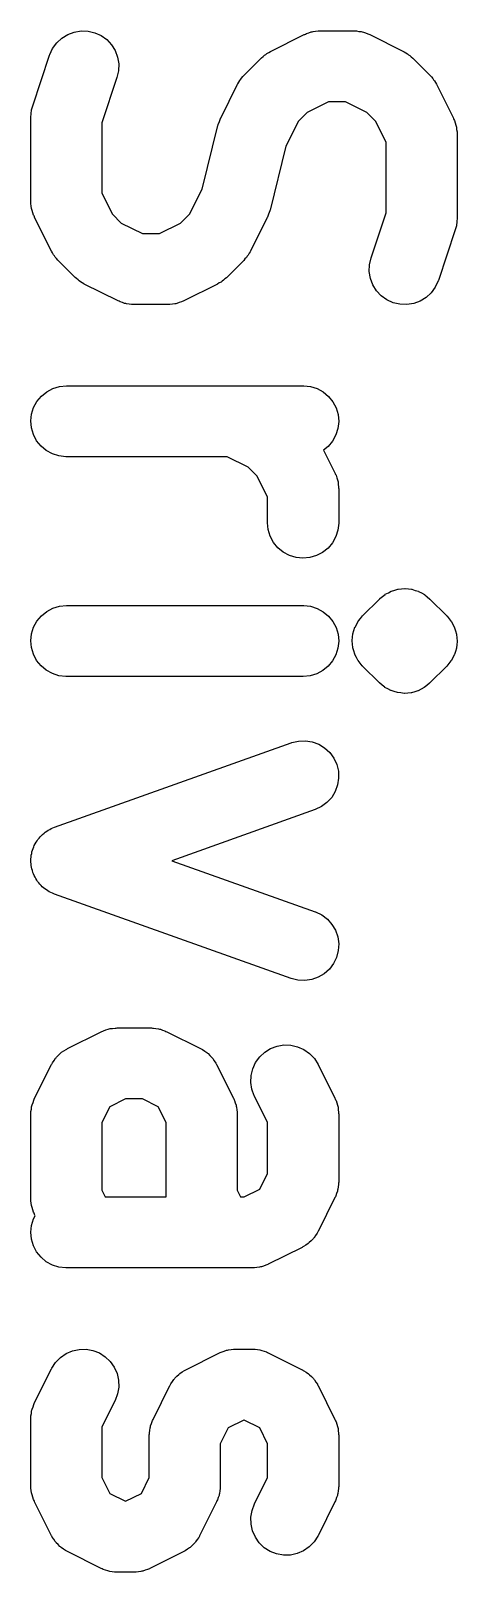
# Model space of a CAD drawing. Header units: millimetres. Extents: x 17 to 402, y -127 to -24.
# Drawn here: x 24.57 to 26.37, y -101.29 to -94.78 of the extents above; entities that cross this region are included whole.
import ezdxf

# ---------------------------------------------------------------- set-up
doc = ezdxf.new("R2010")
doc.units = ezdxf.units.MM
doc.header["$LTSCALE"] = 25.4
doc.layers.add('BLACK', color=7, linetype='CONTINUOUS')

msp = doc.modelspace()

# ---------------------------------------------------------------- linework, layer by layer
at = {"layer": 'BLACK', "linetype": 'Continuous'}
for p, q in [((24.7272, -94.7928), (24.7546, -94.7826)), ((24.7546, -94.7826), (24.7835, -94.7781)), ((24.7835, -94.7781), (24.8128, -94.7791)), ((24.8128, -94.7791), (24.8413, -94.7857)), ((25.7454, -94.7859), (25.7551, -94.7824)), ((25.7551, -94.7824), (25.7594, -94.7819)), ((25.7594, -94.7819), (25.7637, -94.7806)), ((25.7637, -94.7806), (25.7739, -94.7796)), ((25.7739, -94.7796), (25.784, -94.7778)), ((25.784, -94.7778), (25.7884, -94.7781)), ((25.7884, -94.7781), (25.7929, -94.7776)), ((25.7929, -94.7776), (25.9357, -94.7776)), ((25.9357, -94.7776), (25.9377, -94.7778)), ((25.9377, -94.7778), (25.9423, -94.7781)), ((25.9423, -94.7781), (25.9466, -94.7781)), ((25.9466, -94.7781), (25.9568, -94.7798)), ((25.9568, -94.7798), (25.9669, -94.7809)), ((25.9669, -94.7809), (25.971, -94.7824)), ((25.971, -94.7824), (25.9756, -94.7831)), ((25.9756, -94.7831), (25.985, -94.7867)), ((24.6635, -94.8517), (24.6807, -94.8281)), ((24.6807, -94.8281), (24.7022, -94.808)), ((24.7022, -94.808), (24.7272, -94.7928)), ((24.8413, -94.7857), (24.8679, -94.7979)), ((24.8679, -94.7979), (24.8917, -94.8149)), ((24.8917, -94.8149), (24.9118, -94.8362)), ((24.9118, -94.8362), (24.9273, -94.8611)), ((25.5829, -94.8649), (25.7259, -94.7936)), ((25.7259, -94.7936), (25.7277, -94.7925)), ((25.7277, -94.7925), (25.7317, -94.791)), ((25.7317, -94.791), (25.7358, -94.789)), ((25.7358, -94.789), (25.7454, -94.7859)), ((25.985, -94.7867), (25.9949, -94.7898)), ((25.9949, -94.7898), (25.9987, -94.792)), ((25.9987, -94.792), (26.0027, -94.7936)), ((26.0027, -94.7936), (26.1457, -94.8649)), ((24.5791, -95.0946), (24.6505, -94.8802)), ((24.6505, -94.8802), (24.6512, -94.8781)), ((24.6512, -94.8781), (24.6635, -94.8517)), ((24.9273, -94.8611), (24.9376, -94.8886)), ((24.9376, -94.8886), (24.9425, -94.9173)), ((25.4724, -94.9645), (25.544, -94.8931)), ((25.544, -94.8931), (25.5455, -94.8916)), ((25.5455, -94.8916), (25.5519, -94.8863)), ((25.5519, -94.8863), (25.5582, -94.8804)), ((25.5582, -94.8804), (25.5633, -94.8771)), ((25.5633, -94.8771), (25.5684, -94.8733)), ((25.5684, -94.8733), (25.5758, -94.8695)), ((25.5758, -94.8695), (25.5829, -94.8649)), ((26.1457, -94.8649), (26.1475, -94.866)), ((26.1475, -94.866), (26.1546, -94.8705)), ((26.1546, -94.8705), (26.162, -94.8743)), ((26.162, -94.8743), (26.1668, -94.8784)), ((26.1668, -94.8784), (26.1722, -94.8817)), ((26.1722, -94.8817), (26.178, -94.8878)), ((26.178, -94.8878), (26.1846, -94.8931)), ((26.1846, -94.8931), (26.256, -94.9645)), ((24.9352, -94.9752), (24.8714, -95.1662)), ((24.9417, -94.9465), (24.9352, -94.9752)), ((24.9425, -94.9173), (24.9417, -94.9465)), ((25.4579, -94.9823), (25.4612, -94.977)), ((25.4612, -94.977), (25.4671, -94.9709)), ((25.4671, -94.9709), (25.4724, -94.9645)), ((26.256, -94.9645), (26.2575, -94.966)), ((26.2575, -94.966), (26.2628, -94.9726)), ((26.2628, -94.9726), (26.2687, -94.9787)), ((26.2687, -94.9787), (26.272, -94.9841)), ((25.373, -95.1464), (25.4444, -95.0034)), ((25.4444, -95.0034), (25.4455, -95.0016)), ((25.4455, -95.0016), (25.45, -94.9945)), ((25.45, -94.9945), (25.4538, -94.9871)), ((25.4538, -94.9871), (25.4579, -94.9823)), ((26.272, -94.9841), (26.2758, -94.9889)), ((26.2758, -94.9889), (26.2796, -94.9963)), ((26.2796, -94.9963), (26.2842, -95.0034)), ((26.2842, -95.0034), (26.3555, -95.1464)), ((24.5747, -95.1108), (24.5772, -95.1027)), ((24.5772, -95.1027), (24.5791, -95.0946)), ((25.8282, -95.0778), (25.7388, -95.1225)), ((25.9004, -95.0778), (25.8282, -95.0778)), ((25.9898, -95.1225), (25.9004, -95.0778)), ((24.5714, -95.1421), (24.5715, -95.1398)), ((24.5714, -95.4992), (24.5714, -95.1421)), ((24.5715, -95.1398), (24.5724, -95.1314)), ((24.5724, -95.1314), (24.5726, -95.123)), ((24.5726, -95.123), (24.574, -95.1169)), ((24.574, -95.1169), (24.5747, -95.1108)), ((24.8714, -95.1662), (24.8714, -95.4636)), ((25.3622, -95.1751), (25.3624, -95.1743)), ((25.3624, -95.1743), (25.3625, -95.1735)), ((25.3625, -95.1735), (25.3675, -95.1606)), ((25.3675, -95.1606), (25.3724, -95.1476)), ((25.3724, -95.1476), (25.3727, -95.1469)), ((25.3727, -95.1469), (25.373, -95.1464)), ((25.7018, -95.1593), (25.6487, -95.2657)), ((25.7388, -95.1225), (25.7018, -95.1593)), ((26.0266, -95.1593), (25.9898, -95.1225)), ((26.0713, -95.2487), (26.0266, -95.1593)), ((26.3555, -95.1464), (26.3566, -95.1481)), ((26.3566, -95.1481), (26.3581, -95.1522)), ((26.3581, -95.1522), (26.3601, -95.1563)), ((26.3601, -95.1563), (26.3632, -95.1659)), ((26.3632, -95.1659), (26.3667, -95.1756)), ((25.2942, -95.4469), (25.3616, -95.1771)), ((25.3616, -95.1771), (25.3622, -95.1751)), ((26.3667, -95.1756), (26.3672, -95.1802)), ((26.3672, -95.1802), (26.3685, -95.1842)), ((26.3685, -95.1842), (26.3695, -95.1944)), ((26.3695, -95.1944), (26.3713, -95.2045)), ((26.3713, -95.2045), (26.371, -95.2091)), ((26.371, -95.2091), (26.3715, -95.2134)), ((26.3715, -95.2134), (26.3715, -95.5705)), ((25.6487, -95.2657), (25.5814, -95.5355)), ((26.0713, -95.5462), (26.0713, -95.2487)), ((24.5719, -95.5035), (24.5714, -95.4992)), ((24.8714, -95.4636), (24.9161, -95.553)), ((25.241, -95.553), (25.2942, -95.4469)), ((24.5717, -95.5078), (24.5719, -95.5035)), ((24.5733, -95.518), (24.5717, -95.5078)), ((24.5743, -95.5281), (24.5733, -95.518)), ((24.5756, -95.5324), (24.5743, -95.5281)), ((24.5763, -95.5368), (24.5756, -95.5324)), ((24.5798, -95.5464), (24.5763, -95.5368)), ((24.5828, -95.5563), (24.5798, -95.5464)), ((24.5848, -95.5601), (24.5828, -95.5563)), ((24.5863, -95.5642), (24.5848, -95.5601)), ((24.5873, -95.5662), (24.5863, -95.5642)), ((24.9161, -95.553), (24.9531, -95.5901)), ((25.204, -95.5901), (25.241, -95.553)), ((25.5704, -95.565), (25.5702, -95.5655)), ((25.5753, -95.552), (25.5704, -95.565)), ((25.5803, -95.5388), (25.5753, -95.552)), ((25.5806, -95.5383), (25.5803, -95.5388)), ((25.5814, -95.5355), (25.5806, -95.5375)), ((25.5806, -95.5375), (25.5806, -95.5383)), ((26.0078, -95.7374), (26.0713, -95.5462)), ((24.6587, -95.709), (24.5873, -95.5662)), ((24.9531, -95.5901), (25.0425, -95.6348)), ((25.1146, -95.6348), (25.204, -95.5901)), ((25.5699, -95.5662), (25.4986, -95.709)), ((25.5702, -95.5655), (25.5699, -95.5662)), ((26.3637, -95.618), (26.2923, -95.8322)), ((26.3657, -95.6097), (26.3637, -95.618)), ((26.3682, -95.6018), (26.3657, -95.6097)), ((26.3688, -95.5954), (26.3682, -95.6018)), ((26.3703, -95.5893), (26.3688, -95.5954)), ((26.3705, -95.581), (26.3703, -95.5893)), ((26.3713, -95.5726), (26.3705, -95.581)), ((26.3715, -95.5705), (26.3713, -95.5726)), ((25.0425, -95.6348), (25.1146, -95.6348)), ((24.6632, -95.7161), (24.6587, -95.709)), ((24.6671, -95.7237), (24.6632, -95.7161)), ((24.6709, -95.7285), (24.6671, -95.7237)), ((24.6743, -95.7339), (24.6709, -95.7285)), ((24.6801, -95.74), (24.6743, -95.7339)), ((24.6853, -95.7466), (24.6801, -95.74)), ((24.6868, -95.7481), (24.6853, -95.7466)), ((24.7582, -95.8195), (24.6868, -95.7481)), ((25.4704, -95.7481), (25.3989, -95.8195)), ((25.4757, -95.7415), (25.4704, -95.7481)), ((25.4815, -95.7354), (25.4757, -95.7415)), ((25.4851, -95.7303), (25.4815, -95.7354)), ((25.4889, -95.7255), (25.4851, -95.7303)), ((25.493, -95.7179), (25.4889, -95.7255)), ((25.4975, -95.711), (25.493, -95.7179)), ((25.4986, -95.709), (25.4975, -95.711)), ((26.0012, -95.7659), (26.0078, -95.7374)), ((24.7647, -95.8248), (24.7582, -95.8195)), ((24.7708, -95.8306), (24.7647, -95.8248)), ((25.3974, -95.821), (25.3909, -95.8261)), ((25.3989, -95.8195), (25.3974, -95.821)), ((26.0005, -95.7951), (26.0012, -95.7659)), ((26.0053, -95.824), (26.0005, -95.7951)), ((26.0157, -95.8515), (26.0053, -95.824)), ((24.776, -95.8342), (24.7708, -95.8306)), ((24.7808, -95.838), (24.776, -95.8342)), ((24.7883, -95.8421), (24.7808, -95.838)), ((24.7953, -95.8466), (24.7883, -95.8421)), ((24.7972, -95.8477), (24.7953, -95.8466)), ((24.9401, -95.919), (24.7972, -95.8477)), ((25.3599, -95.8477), (25.2171, -95.919)), ((25.3671, -95.8431), (25.3599, -95.8477)), ((25.3745, -95.8393), (25.3671, -95.8431)), ((25.3794, -95.8352), (25.3745, -95.8393)), ((25.3847, -95.8319), (25.3794, -95.8352)), ((25.3909, -95.8261), (25.3847, -95.8319)), ((26.0312, -95.8764), (26.0157, -95.8515)), ((26.0513, -95.8977), (26.0312, -95.8764)), ((26.2621, -95.8845), (26.2407, -95.9043)), ((26.2793, -95.8609), (26.2621, -95.8845)), ((26.2915, -95.8342), (26.2793, -95.8609)), ((26.2923, -95.8322), (26.2915, -95.8342)), ((24.9442, -95.9206), (24.9401, -95.919)), ((24.9481, -95.9226), (24.9442, -95.9206)), ((24.9578, -95.9259), (24.9481, -95.9226)), ((24.9674, -95.9295), (24.9578, -95.9259)), ((24.9718, -95.9302), (24.9674, -95.9295)), ((24.9759, -95.9315), (24.9718, -95.9302)), ((24.9861, -95.9328), (24.9759, -95.9315)), ((24.9962, -95.9345), (24.9861, -95.9328)), ((25.0007, -95.9343), (24.9962, -95.9345)), ((25.0051, -95.9348), (25.0007, -95.9343)), ((25.0071, -95.9348), (25.0051, -95.9348)), ((25.15, -95.9348), (25.0071, -95.9348)), ((25.1544, -95.9343), (25.15, -95.9348)), ((25.1588, -95.9345), (25.1544, -95.9343)), ((25.1689, -95.933), (25.1588, -95.9345)), ((25.1791, -95.932), (25.1689, -95.933)), ((25.1834, -95.9307), (25.1791, -95.932)), ((25.1877, -95.93), (25.1834, -95.9307)), ((25.1973, -95.9264), (25.1877, -95.93)), ((25.2072, -95.9236), (25.1973, -95.9264)), ((25.211, -95.9213), (25.2072, -95.9236)), ((25.2152, -95.9198), (25.211, -95.9213)), ((25.2171, -95.919), (25.2152, -95.9198)), ((26.0749, -95.9147), (26.0513, -95.8977)), ((26.1015, -95.9269), (26.0749, -95.9147)), ((26.13, -95.9335), (26.1015, -95.9269)), ((26.1592, -95.9345), (26.13, -95.9335)), ((26.1882, -95.93), (26.1592, -95.9345)), ((26.2156, -95.9198), (26.1882, -95.93)), ((26.2407, -95.9043), (26.2156, -95.9198)), ((24.6643, -96.2891), (24.6923, -96.2805)), ((24.6923, -96.2805), (24.7214, -96.2777)), ((24.7214, -96.2777), (25.7213, -96.2777)), ((25.7213, -96.2777), (25.7236, -96.2777)), ((25.7236, -96.2777), (25.7526, -96.281)), ((25.7526, -96.281), (25.7805, -96.2899)), ((24.5832, -96.3696), (24.5971, -96.3437)), ((24.5971, -96.3437), (24.6157, -96.3211)), ((24.6157, -96.3211), (24.6384, -96.3028)), ((24.6384, -96.3028), (24.6643, -96.2891)), ((25.7805, -96.2899), (25.8061, -96.3038)), ((25.8061, -96.3038), (25.8285, -96.3226)), ((25.8285, -96.3226), (25.847, -96.3455)), ((25.847, -96.3455), (25.8605, -96.3714)), ((24.5714, -96.4265), (24.5745, -96.3976)), ((24.5745, -96.3976), (24.5832, -96.3696)), ((25.8605, -96.3714), (25.8689, -96.3996)), ((25.8689, -96.3996), (25.8714, -96.4288)), ((24.5741, -96.4557), (24.5714, -96.4265)), ((24.5823, -96.4839), (24.5741, -96.4557)), ((25.8684, -96.4578), (25.8597, -96.4857)), ((25.8714, -96.4288), (25.8684, -96.4578)), ((24.5959, -96.5098), (24.5823, -96.4839)), ((24.6143, -96.5327), (24.5959, -96.5098)), ((24.6367, -96.5515), (24.6143, -96.5327)), ((25.8272, -96.5342), (25.8074, -96.5502)), ((25.8458, -96.5116), (25.8272, -96.5342)), ((25.8597, -96.4857), (25.8458, -96.5116)), ((24.6623, -96.5655), (24.6367, -96.5515)), ((24.6902, -96.5744), (24.6623, -96.5655)), ((24.7193, -96.5777), (24.6902, -96.5744)), ((24.7214, -96.5777), (24.7193, -96.5777)), ((25.4003, -96.5777), (24.7214, -96.5777)), ((25.4897, -96.6224), (25.4003, -96.5777)), ((25.8074, -96.5502), (25.8557, -96.6462)), ((25.5267, -96.6594), (25.4897, -96.6224)), ((25.5714, -96.7489), (25.5267, -96.6594)), ((25.8557, -96.6462), (25.8564, -96.6483)), ((25.8564, -96.6483), (25.858, -96.6523)), ((25.858, -96.6523), (25.86, -96.6561)), ((25.86, -96.6561), (25.863, -96.6661)), ((25.863, -96.6661), (25.8666, -96.6757)), ((25.8666, -96.6757), (25.8674, -96.68)), ((25.8674, -96.68), (25.8686, -96.6843)), ((25.8686, -96.6843), (25.8696, -96.6945)), ((25.8696, -96.6945), (25.8712, -96.7047)), ((25.8712, -96.7047), (25.8709, -96.709)), ((25.8709, -96.709), (25.8714, -96.7133)), ((25.8714, -96.7133), (25.8714, -96.8563)), ((25.5714, -96.8563), (25.5714, -96.7489)), ((25.5742, -96.8855), (25.5714, -96.8563)), ((25.8714, -96.8583), (25.8681, -96.8875)), ((25.8714, -96.8563), (25.8714, -96.8583)), ((25.5826, -96.9134), (25.5742, -96.8855)), ((25.5966, -96.9394), (25.5826, -96.9134)), ((25.8592, -96.9152), (25.8453, -96.9409)), ((25.8681, -96.8875), (25.8592, -96.9152)), ((25.6149, -96.962), (25.5966, -96.9394)), ((25.6375, -96.9805), (25.6149, -96.962)), ((25.6634, -96.9945), (25.6375, -96.9805)), ((25.6913, -97.0031), (25.6634, -96.9945)), ((25.7777, -96.9952), (25.7495, -97.0036)), ((25.8036, -96.9818), (25.7777, -96.9952)), ((25.8265, -96.9635), (25.8036, -96.9818)), ((25.8453, -96.9409), (25.8265, -96.9635)), ((25.7203, -97.0062), (25.6913, -97.0031)), ((25.7495, -97.0036), (25.7203, -97.0062)), ((25.9725, -97.2503), (26.0439, -97.1789)), ((26.0439, -97.1789), (26.0447, -97.1781)), ((26.0447, -97.1781), (26.0454, -97.1774)), ((26.0447, -97.1781), (26.0447, -97.1781)), ((26.0447, -97.1781), (26.0447, -97.1781)), ((26.0454, -97.1774), (26.0563, -97.1685)), ((26.0563, -97.1685), (26.0675, -97.1596)), ((26.0675, -97.1596), (26.068, -97.1593)), ((26.068, -97.1593), (26.0683, -97.1591)), ((26.0683, -97.1591), (26.081, -97.1525)), ((26.081, -97.1525), (26.0934, -97.1459)), ((26.0934, -97.1459), (26.0939, -97.1459)), ((26.0939, -97.1459), (26.0942, -97.1456)), ((26.0942, -97.1456), (26.1079, -97.1415)), ((26.1079, -97.1415), (26.1214, -97.1375)), ((26.1214, -97.1375), (26.1219, -97.1375)), ((26.1219, -97.1375), (26.1224, -97.1375)), ((26.1224, -97.1375), (26.1363, -97.1362)), ((26.1363, -97.1362), (26.1506, -97.1349)), ((26.1506, -97.1349), (26.1511, -97.1349)), ((26.1511, -97.1349), (26.1516, -97.1349)), ((26.1516, -97.1349), (26.1656, -97.1365)), ((26.1656, -97.1365), (26.1795, -97.1377)), ((26.1795, -97.1377), (26.18, -97.138)), ((26.18, -97.138), (26.1808, -97.138)), ((26.1808, -97.138), (26.194, -97.1423)), ((26.194, -97.1423), (26.2077, -97.1464)), ((26.2077, -97.1464), (26.2082, -97.1466)), ((26.2082, -97.1466), (26.2087, -97.1469)), ((26.2087, -97.1469), (26.2209, -97.1535)), ((26.2209, -97.1535), (26.2334, -97.1601)), ((26.2334, -97.1601), (26.2339, -97.1606)), ((26.2339, -97.1606), (26.2344, -97.1608)), ((26.2344, -97.1608), (26.2453, -97.1697)), ((26.2453, -97.1697), (26.256, -97.1789)), ((26.256, -97.1789), (26.3276, -97.2503)), ((24.5971, -97.2723), (24.6157, -97.2497)), ((24.6157, -97.2497), (24.6384, -97.2312)), ((24.6384, -97.2312), (24.6643, -97.2175)), ((24.6643, -97.2175), (24.6923, -97.2091)), ((24.6923, -97.2091), (24.7214, -97.2063)), ((24.7214, -97.2063), (25.7213, -97.2063)), ((25.7213, -97.2063), (25.7236, -97.2063)), ((25.7236, -97.2063), (25.7526, -97.2096)), ((25.7526, -97.2096), (25.7805, -97.2185)), ((25.7805, -97.2185), (25.8061, -97.2325)), ((25.8061, -97.2325), (25.8285, -97.2513)), ((25.8285, -97.2513), (25.847, -97.2741)), ((25.9636, -97.2612), (25.9725, -97.2503)), ((26.3276, -97.2503), (26.3281, -97.251)), ((26.3281, -97.251), (26.3281, -97.251)), ((26.3281, -97.251), (26.3284, -97.251)), ((26.3284, -97.251), (26.3286, -97.2513)), ((26.3286, -97.2513), (26.3286, -97.2513)), ((26.3286, -97.2513), (26.3286, -97.2513)), ((26.3286, -97.2513), (26.3289, -97.2518)), ((26.3289, -97.2518), (26.3378, -97.2627)), ((24.5745, -97.3262), (24.5832, -97.298)), ((24.5832, -97.298), (24.5971, -97.2723)), ((25.847, -97.2741), (25.8605, -97.3)), ((25.8605, -97.3), (25.8689, -97.3282)), ((25.9316, -97.3257), (25.9359, -97.3122)), ((25.9359, -97.3122), (25.94, -97.2985)), ((25.94, -97.2985), (25.9403, -97.2983)), ((25.9403, -97.2983), (25.9403, -97.298)), ((25.9403, -97.298), (25.9405, -97.298)), ((25.9405, -97.2977), (25.9474, -97.2853)), ((25.9405, -97.298), (25.9405, -97.2977)), ((25.9474, -97.2853), (25.954, -97.2729)), ((25.954, -97.2726), (25.9542, -97.2723)), ((25.954, -97.2729), (25.954, -97.2726)), ((25.9542, -97.2723), (25.9545, -97.2721)), ((25.9545, -97.2718), (25.9636, -97.2612)), ((25.9545, -97.2721), (25.9545, -97.2718)), ((26.3378, -97.2627), (26.3467, -97.2736)), ((26.3467, -97.2736), (26.3467, -97.2739)), ((26.3467, -97.2739), (26.3469, -97.2741)), ((26.3469, -97.2741), (26.3472, -97.2744)), ((26.3472, -97.2744), (26.3472, -97.2746)), ((26.3472, -97.2746), (26.3538, -97.2871)), ((26.3538, -97.2871), (26.3604, -97.2995)), ((26.3604, -97.2995), (26.3604, -97.2998)), ((26.3604, -97.2998), (26.3606, -97.3)), ((26.3606, -97.3), (26.3606, -97.3003)), ((26.3606, -97.3003), (26.3606, -97.3005)), ((26.3606, -97.3005), (26.3647, -97.314)), ((26.3647, -97.314), (26.3688, -97.3277)), ((24.5714, -97.3552), (24.5745, -97.3262)), ((24.5741, -97.3844), (24.5714, -97.3552)), ((24.5823, -97.4126), (24.5741, -97.3844)), ((25.8684, -97.3864), (25.8597, -97.4143)), ((25.8714, -97.3572), (25.8684, -97.3864)), ((25.8689, -97.3282), (25.8714, -97.3572)), ((25.9286, -97.3546), (25.9301, -97.3407)), ((25.9286, -97.3549), (25.9286, -97.3546)), ((25.9286, -97.3552), (25.9286, -97.3549)), ((25.9286, -97.3554), (25.9286, -97.3552)), ((25.9286, -97.3557), (25.9286, -97.3554)), ((25.9298, -97.3699), (25.9286, -97.3557)), ((25.9311, -97.3839), (25.9298, -97.3699)), ((25.9301, -97.3407), (25.9316, -97.3267)), ((25.9311, -97.3841), (25.9311, -97.3839)), ((25.9311, -97.3844), (25.9311, -97.3841)), ((25.9314, -97.3846), (25.9311, -97.3844)), ((25.9314, -97.3849), (25.9314, -97.3846)), ((25.9354, -97.3983), (25.9314, -97.3849)), ((25.9316, -97.3259), (25.9316, -97.3257)), ((25.9316, -97.3262), (25.9316, -97.3259)), ((25.9316, -97.3265), (25.9316, -97.3262)), ((25.9316, -97.3267), (25.9316, -97.3265)), ((26.3682, -97.3869), (26.3639, -97.4004)), ((26.3685, -97.3861), (26.3682, -97.3864)), ((26.3682, -97.3864), (26.3682, -97.3866)), ((26.3682, -97.3866), (26.3682, -97.3869)), ((26.3698, -97.3719), (26.3685, -97.3859)), ((26.3685, -97.3859), (26.3685, -97.3861)), ((26.3688, -97.3277), (26.3688, -97.328)), ((26.3688, -97.328), (26.3688, -97.3282)), ((26.3688, -97.3282), (26.3688, -97.3285)), ((26.3688, -97.3285), (26.3688, -97.3287)), ((26.3688, -97.3287), (26.37, -97.3427)), ((26.3713, -97.3579), (26.3698, -97.3719)), ((26.37, -97.3427), (26.3715, -97.3567)), ((26.3715, -97.3567), (26.3713, -97.3569)), ((26.3713, -97.3569), (26.3715, -97.3572)), ((26.3715, -97.3572), (26.3713, -97.3574)), ((26.3713, -97.3574), (26.3713, -97.3579)), ((24.5959, -97.4385), (24.5823, -97.4126)), ((24.6143, -97.4613), (24.5959, -97.4385)), ((25.8458, -97.4402), (25.8272, -97.4626)), ((25.8597, -97.4143), (25.8458, -97.4402)), ((25.9392, -97.412), (25.9354, -97.3983)), ((25.9395, -97.4123), (25.9392, -97.412)), ((25.9395, -97.4126), (25.9395, -97.4123)), ((25.9398, -97.4128), (25.9395, -97.4126)), ((25.9395, -97.4126), (25.9395, -97.4126)), ((25.9464, -97.4255), (25.9398, -97.4128)), ((25.9527, -97.438), (25.9464, -97.4255)), ((25.953, -97.4382), (25.9527, -97.438)), ((25.953, -97.4385), (25.953, -97.4382)), ((25.9532, -97.4385), (25.953, -97.4385)), ((25.9535, -97.4387), (25.9532, -97.4385)), ((25.9624, -97.4499), (25.9535, -97.4387)), ((25.971, -97.4608), (25.9624, -97.4499)), ((26.3365, -97.4514), (26.3276, -97.4623)), ((26.3454, -97.4405), (26.3365, -97.4514)), ((26.3456, -97.4402), (26.3454, -97.4405)), ((26.3459, -97.4402), (26.3456, -97.4402)), ((26.3462, -97.4397), (26.3459, -97.44)), ((26.3459, -97.44), (26.3459, -97.4402)), ((26.3528, -97.4273), (26.3462, -97.4397)), ((26.3596, -97.4148), (26.3528, -97.4273)), ((26.3599, -97.4141), (26.3596, -97.4143)), ((26.3596, -97.4143), (26.3596, -97.4146)), ((26.3596, -97.4146), (26.3596, -97.4148)), ((26.3639, -97.4004), (26.3599, -97.4138)), ((26.3599, -97.4138), (26.3599, -97.4141)), ((24.6367, -97.4801), (24.6143, -97.4613)), ((24.6623, -97.4941), (24.6367, -97.4801)), ((24.6902, -97.503), (24.6623, -97.4941)), ((24.7193, -97.5063), (24.6902, -97.503)), ((24.7214, -97.5063), (24.7193, -97.5063)), ((25.7213, -97.5063), (24.7214, -97.5063)), ((25.7505, -97.5035), (25.7213, -97.5063)), ((25.7787, -97.4949), (25.7505, -97.5035)), ((25.8044, -97.4811), (25.7787, -97.4949)), ((25.8272, -97.4626), (25.8044, -97.4811)), ((25.9715, -97.4611), (25.971, -97.4608)), ((25.9715, -97.4613), (25.9715, -97.4611)), ((25.9718, -97.4616), (25.9715, -97.4613)), ((25.9715, -97.4613), (25.9715, -97.4613)), ((25.9725, -97.4623), (25.9718, -97.4616)), ((25.9718, -97.4616), (25.9718, -97.4616)), ((25.9718, -97.4616), (25.9718, -97.4616)), ((26.0439, -97.5337), (25.9725, -97.4623)), ((26.3276, -97.4623), (26.256, -97.5337)), ((26.0548, -97.5426), (26.0439, -97.5337)), ((26.0657, -97.5517), (26.0548, -97.5426)), ((26.0662, -97.552), (26.0657, -97.5517)), ((26.0665, -97.5523), (26.0662, -97.552)), ((26.0789, -97.5589), (26.0665, -97.5523)), ((26.0914, -97.5657), (26.0789, -97.5589)), ((26.0919, -97.566), (26.0914, -97.5657)), ((26.0924, -97.5662), (26.0919, -97.566)), ((26.1059, -97.5703), (26.0924, -97.5662)), ((26.1193, -97.5746), (26.1059, -97.5703)), ((26.1198, -97.5746), (26.1193, -97.5746)), ((26.1203, -97.5746), (26.1198, -97.5746)), ((26.1343, -97.5761), (26.1203, -97.5746)), ((26.1485, -97.5777), (26.1343, -97.5761)), ((26.149, -97.5777), (26.1485, -97.5777)), ((26.1496, -97.5777), (26.149, -97.5777)), ((26.1635, -97.5764), (26.1496, -97.5777)), ((26.1775, -97.5751), (26.1635, -97.5764)), ((26.178, -97.5749), (26.1775, -97.5751)), ((26.1785, -97.5749), (26.178, -97.5749)), ((26.1922, -97.5708), (26.1785, -97.5749)), ((26.2057, -97.567), (26.1922, -97.5708)), ((26.2062, -97.5667), (26.2057, -97.567)), ((26.2067, -97.5665), (26.2062, -97.5667)), ((26.2191, -97.5599), (26.2067, -97.5665)), ((26.2316, -97.5535), (26.2191, -97.5599)), ((26.2321, -97.5533), (26.2316, -97.5535)), ((26.2326, -97.553), (26.2321, -97.5533)), ((26.2435, -97.5441), (26.2326, -97.553)), ((26.2545, -97.5352), (26.2435, -97.5441)), ((26.2552, -97.5345), (26.2545, -97.5352)), ((26.256, -97.5337), (26.2552, -97.5345)), ((26.2552, -97.5345), (26.2552, -97.5345)), ((26.2552, -97.5345), (26.2552, -97.5345)), ((25.673, -97.7857), (25.7015, -97.7791)), ((25.7015, -97.7791), (25.7307, -97.7781)), ((25.7307, -97.7781), (25.7597, -97.7826)), ((24.671, -98.1436), (25.671, -97.7864)), ((25.671, -97.7864), (25.673, -97.7857)), ((25.7597, -97.7826), (25.7871, -97.7928)), ((25.7871, -97.7928), (25.812, -97.808)), ((25.812, -97.808), (25.8336, -97.8281)), ((25.8336, -97.8281), (25.8509, -97.8517)), ((25.8509, -97.8517), (25.863, -97.8781)), ((25.863, -97.8781), (25.8699, -97.9066)), ((25.8699, -97.9066), (25.8712, -97.9358)), ((25.8669, -97.9648), (25.8567, -97.9924)), ((25.8712, -97.9358), (25.8669, -97.9648)), ((25.8219, -98.0392), (25.7983, -98.0564)), ((25.8417, -98.0173), (25.8219, -98.0392)), ((25.8567, -97.9924), (25.8417, -98.0173)), ((25.7719, -98.0689), (25.1674, -98.2848)), ((25.7983, -98.0564), (25.7719, -98.0689)), ((24.621, -98.1735), (24.627, -98.169)), ((24.627, -98.169), (24.6325, -98.1639)), ((24.6325, -98.1639), (24.6387, -98.1603)), ((24.6387, -98.1603), (24.6445, -98.156)), ((24.6445, -98.156), (24.6513, -98.153)), ((24.6513, -98.153), (24.6577, -98.1492)), ((24.6577, -98.1492), (24.6645, -98.1466)), ((24.6645, -98.1466), (24.671, -98.1436)), ((24.5787, -98.2406), (24.5805, -98.2335)), ((24.5805, -98.2335), (24.5836, -98.2269)), ((24.5836, -98.2269), (24.5861, -98.22)), ((24.5861, -98.22), (24.59, -98.2137)), ((24.59, -98.2137), (24.5932, -98.2071)), ((24.5932, -98.2071), (24.5975, -98.2012)), ((24.5975, -98.2012), (24.6012, -98.1951)), ((24.6012, -98.1951), (24.6063, -98.1895)), ((24.6063, -98.1895), (24.6107, -98.1834)), ((24.6107, -98.1834), (24.6161, -98.1789)), ((24.6161, -98.1789), (24.621, -98.1735)), ((24.5716, -98.2909), (24.572, -98.2838)), ((24.5726, -98.2983), (24.5716, -98.2909)), ((24.5717, -98.2767), (24.5728, -98.2693)), ((24.572, -98.2838), (24.5717, -98.2767)), ((24.5729, -98.3059), (24.5726, -98.2983)), ((24.5728, -98.2693), (24.5732, -98.2617)), ((24.5732, -98.2617), (24.575, -98.2548)), ((24.575, -98.2548), (24.5761, -98.2477)), ((24.5761, -98.2477), (24.5787, -98.2406)), ((25.1674, -98.2848), (25.7719, -98.5007)), ((24.5746, -98.3127), (24.5729, -98.3059)), ((24.5756, -98.3198), (24.5746, -98.3127)), ((24.5781, -98.327), (24.5756, -98.3198)), ((24.5798, -98.3343), (24.5781, -98.327)), ((24.5828, -98.3409), (24.5798, -98.3343)), ((24.5852, -98.3475), (24.5828, -98.3409)), ((24.589, -98.3541), (24.5852, -98.3475)), ((24.5921, -98.3607), (24.589, -98.3541)), ((24.5964, -98.3666), (24.5921, -98.3607)), ((24.6, -98.3729), (24.5964, -98.3666)), ((24.605, -98.3785), (24.6, -98.3729)), ((24.6093, -98.3846), (24.605, -98.3785)), ((24.6146, -98.3894), (24.6093, -98.3846)), ((24.6194, -98.3948), (24.6146, -98.3894)), ((24.6254, -98.3993), (24.6194, -98.3948)), ((24.6309, -98.4044), (24.6254, -98.3993)), ((24.637, -98.4082), (24.6309, -98.4044)), ((24.6427, -98.4126), (24.637, -98.4082)), ((24.6494, -98.4159), (24.6427, -98.4126)), ((24.6558, -98.4197), (24.6494, -98.4159)), ((24.6626, -98.4222), (24.6558, -98.4197)), ((24.669, -98.4253), (24.6626, -98.4222)), ((24.671, -98.426), (24.669, -98.4253)), ((25.671, -98.7831), (24.671, -98.426)), ((25.7719, -98.5007), (25.7739, -98.5015)), ((25.7739, -98.5015), (25.8, -98.5142)), ((25.8, -98.5142), (25.8234, -98.5319)), ((25.8234, -98.5319), (25.843, -98.554)), ((25.843, -98.554), (25.8577, -98.5792)), ((25.8577, -98.5792), (25.8674, -98.6069)), ((25.8674, -98.6069), (25.8714, -98.6358)), ((25.8696, -98.665), (25.8623, -98.6935)), ((25.8714, -98.6358), (25.8696, -98.665)), ((25.8321, -98.7433), (25.8102, -98.7628)), ((25.8496, -98.7199), (25.8321, -98.7433)), ((25.8623, -98.6935), (25.8496, -98.7199)), ((25.6995, -98.7903), (25.671, -98.7831)), ((25.7287, -98.7918), (25.6995, -98.7903)), ((25.7576, -98.7875), (25.7287, -98.7918)), ((25.7851, -98.7778), (25.7576, -98.7875)), ((25.8102, -98.7628), (25.7851, -98.7778)), ((24.7258, -99.0793), (24.8686, -99.0077)), ((24.8686, -99.0077), (24.8705, -99.0069)), ((24.8705, -99.0069), (24.8747, -99.0054)), ((24.8747, -99.0054), (24.8786, -99.0034)), ((24.8786, -99.0034), (24.8884, -99.0003)), ((24.8884, -99.0003), (24.898, -98.9968)), ((24.898, -98.9968), (24.9024, -98.996)), ((24.9024, -98.996), (24.9066, -98.9947)), ((24.9066, -98.9947), (24.9168, -98.9937)), ((24.9168, -98.9937), (24.9269, -98.9922)), ((24.9269, -98.9922), (24.9313, -98.9924)), ((24.9313, -98.9924), (24.9357, -98.9919)), ((24.9357, -98.9919), (25.0786, -98.9919)), ((25.0786, -98.9919), (25.0807, -98.9919)), ((25.0807, -98.9919), (25.085, -98.9924)), ((25.085, -98.9924), (25.0895, -98.9924)), ((25.0895, -98.9924), (25.0996, -98.9942)), ((25.0996, -98.9942), (25.1098, -98.9952)), ((25.1098, -98.9952), (25.114, -98.9965)), ((25.114, -98.9965), (25.1183, -98.9973)), ((25.1183, -98.9973), (25.1279, -99.0011)), ((25.1279, -99.0011), (25.1377, -99.0041)), ((25.1377, -99.0041), (25.1415, -99.0062)), ((25.1415, -99.0062), (25.1456, -99.0077)), ((25.1456, -99.0077), (25.2885, -99.0793)), ((24.7106, -99.0887), (24.7201, -99.0824)), ((24.7201, -99.0824), (24.723, -99.0808)), ((24.723, -99.0808), (24.7258, -99.0793)), ((25.2885, -99.0793), (25.2904, -99.0801)), ((25.2904, -99.0801), (25.2931, -99.0818)), ((25.2931, -99.0818), (25.2961, -99.0834)), ((25.559, -99.0943), (25.5839, -99.0788)), ((25.5839, -99.0788), (25.6113, -99.0684)), ((25.6113, -99.0684), (25.64, -99.0638)), ((25.64, -99.0638), (25.6695, -99.0646)), ((25.6695, -99.0646), (25.6979, -99.0712)), ((25.6979, -99.0712), (25.7246, -99.0834)), ((24.5873, -99.2891), (24.6587, -99.1464)), ((24.6587, -99.1464), (24.6596, -99.1443)), ((24.6596, -99.1443), (24.6614, -99.1418)), ((24.6614, -99.1418), (24.6627, -99.1387)), ((24.6627, -99.1387), (24.6694, -99.1293)), ((24.6694, -99.1293), (24.6756, -99.1199)), ((24.6756, -99.1199), (24.6778, -99.1177)), ((24.6778, -99.1177), (24.6797, -99.1149)), ((24.6797, -99.1149), (24.688, -99.107)), ((24.688, -99.107), (24.696, -99.0989)), ((24.696, -99.0989), (24.6986, -99.0971)), ((24.6986, -99.0971), (24.701, -99.0948)), ((24.701, -99.0948), (24.7106, -99.0887)), ((25.2961, -99.0834), (25.3054, -99.09)), ((25.3054, -99.09), (25.3149, -99.0961)), ((25.3149, -99.0961), (25.3173, -99.0984)), ((25.3173, -99.0984), (25.3199, -99.1001)), ((25.3199, -99.1001), (25.3277, -99.1085)), ((25.3277, -99.1085), (25.3359, -99.1164)), ((25.3359, -99.1164), (25.3378, -99.1192)), ((25.3378, -99.1192), (25.34, -99.1215)), ((25.34, -99.1215), (25.3461, -99.1311)), ((25.3461, -99.1311), (25.3526, -99.1405)), ((25.3526, -99.1405), (25.3539, -99.1436)), ((25.3539, -99.1436), (25.3556, -99.1464)), ((25.3556, -99.1464), (25.4269, -99.2891)), ((25.5082, -99.1644), (25.5204, -99.138)), ((25.5204, -99.138), (25.5377, -99.1141)), ((25.5377, -99.1141), (25.559, -99.0943)), ((25.7246, -99.0834), (25.7485, -99.1001)), ((25.7485, -99.1001), (25.7686, -99.1215)), ((25.7686, -99.1215), (25.784, -99.1464)), ((25.784, -99.1464), (25.8557, -99.2891)), ((25.5003, -99.2223), (25.5013, -99.1928)), ((25.5013, -99.1928), (25.5082, -99.1644)), ((25.5049, -99.251), (25.5003, -99.2223)), ((25.5148, -99.2787), (25.5049, -99.251)), ((24.5718, -99.3452), (24.5736, -99.3353)), ((24.5736, -99.3353), (24.5747, -99.3252)), ((24.5747, -99.3252), (24.576, -99.3209)), ((24.576, -99.3209), (24.5768, -99.3165)), ((24.5768, -99.3165), (24.5805, -99.3069)), ((24.5805, -99.3069), (24.5836, -99.2972)), ((24.5836, -99.2972), (24.5857, -99.2932)), ((24.5857, -99.2932), (24.5873, -99.2891)), ((24.9046, -99.3252), (24.8714, -99.3917)), ((24.9711, -99.2919), (24.9046, -99.3252)), ((25.0432, -99.2919), (24.9711, -99.2919)), ((25.1096, -99.3252), (25.0432, -99.2919)), ((25.1429, -99.3917), (25.1096, -99.3252)), ((25.4269, -99.2891), (25.4279, -99.2911)), ((25.4279, -99.2911), (25.4295, -99.2952)), ((25.4295, -99.2952), (25.4315, -99.299)), ((25.4315, -99.299), (25.4345, -99.3089)), ((25.4345, -99.3089), (25.4381, -99.3186)), ((25.4381, -99.3186), (25.4386, -99.3229)), ((25.4386, -99.3229), (25.4399, -99.3272)), ((25.4399, -99.3272), (25.4409, -99.3374)), ((25.4409, -99.3374), (25.4427, -99.3475)), ((25.5158, -99.2805), (25.5148, -99.2787)), ((25.5714, -99.3917), (25.5158, -99.2805)), ((25.8557, -99.2891), (25.8564, -99.2911)), ((25.8564, -99.2911), (25.858, -99.2952)), ((25.858, -99.2952), (25.86, -99.299)), ((25.86, -99.299), (25.863, -99.3089)), ((25.863, -99.3089), (25.8666, -99.3186)), ((25.8666, -99.3186), (25.8674, -99.3229)), ((25.8674, -99.3229), (25.8686, -99.3272)), ((25.8686, -99.3272), (25.8696, -99.3374)), ((25.8696, -99.3374), (25.8712, -99.3475)), ((24.5714, -99.3562), (24.5715, -99.3541)), ((24.5714, -99.7133), (24.5714, -99.3562)), ((24.5715, -99.3541), (24.5719, -99.3498)), ((24.5719, -99.3498), (24.5718, -99.3452)), ((24.8714, -99.3917), (24.8714, -99.678)), ((25.1429, -99.7062), (25.1429, -99.3917)), ((25.4427, -99.3475), (25.4424, -99.3518)), ((25.4424, -99.3518), (25.4429, -99.3562)), ((25.4429, -99.3562), (25.4429, -99.678)), ((25.5714, -99.6066), (25.5714, -99.3917)), ((25.8712, -99.3475), (25.8709, -99.3518)), ((25.8709, -99.3518), (25.8714, -99.3562)), ((25.8714, -99.3562), (25.8714, -99.6419)), ((25.5382, -99.6729), (25.5714, -99.6066)), ((25.8694, -99.663), (25.8681, -99.6732)), ((25.8709, -99.6528), (25.8694, -99.663)), ((25.8714, -99.6439), (25.8709, -99.6485)), ((25.8709, -99.6485), (25.8709, -99.6528)), ((25.8714, -99.6419), (25.8714, -99.6439)), ((24.5719, -99.7179), (24.5714, -99.7133)), ((24.5717, -99.7222), (24.5719, -99.7179)), ((24.5733, -99.7323), (24.5717, -99.7222)), ((24.5743, -99.7425), (24.5733, -99.7323)), ((24.8714, -99.678), (24.8856, -99.7062)), ((24.8856, -99.7062), (25.1429, -99.7062)), ((25.4429, -99.678), (25.4569, -99.7062)), ((25.4569, -99.7062), (25.4716, -99.7062)), ((25.4716, -99.7062), (25.5382, -99.6729)), ((25.8557, -99.709), (25.784, -99.852)), ((25.8572, -99.7049), (25.8557, -99.709)), ((25.8592, -99.7011), (25.8572, -99.7049)), ((25.8623, -99.6912), (25.8592, -99.7011)), ((25.8661, -99.6818), (25.8623, -99.6912)), ((25.8669, -99.6775), (25.8661, -99.6818)), ((25.8681, -99.6732), (25.8669, -99.6775)), ((24.5756, -99.7468), (24.5743, -99.7425)), ((24.5745, -99.8261), (24.5832, -99.7981)), ((24.5763, -99.7511), (24.5756, -99.7468)), ((24.5798, -99.7608), (24.5763, -99.7511)), ((24.5828, -99.7704), (24.5798, -99.7608)), ((24.5848, -99.7745), (24.5828, -99.7704)), ((24.5832, -99.7981), (24.5899, -99.7857)), ((24.5863, -99.7786), (24.5848, -99.7745)), ((24.5873, -99.7806), (24.5863, -99.7786)), ((24.5899, -99.7857), (24.5873, -99.7806)), ((24.5714, -99.8553), (24.5745, -99.8261)), ((24.5741, -99.8842), (24.5714, -99.8553)), ((25.7802, -99.8593), (25.7734, -99.8687)), ((25.7815, -99.8565), (25.7802, -99.8593)), ((25.7833, -99.8538), (25.7815, -99.8565)), ((25.784, -99.852), (25.7833, -99.8538)), ((24.5823, -99.9124), (24.5741, -99.8842)), ((24.5959, -99.9383), (24.5823, -99.9124)), ((25.717, -99.919), (25.5742, -99.9904)), ((25.7198, -99.9173), (25.717, -99.919)), ((25.7228, -99.916), (25.7198, -99.9173)), ((25.7322, -99.9094), (25.7228, -99.916)), ((25.7419, -99.9033), (25.7322, -99.9094)), ((25.7442, -99.9012), (25.7419, -99.9033)), ((25.747, -99.8992), (25.7442, -99.9012)), ((25.7548, -99.8911), (25.747, -99.8992)), ((25.7632, -99.8832), (25.7548, -99.8911)), ((25.765, -99.8807), (25.7632, -99.8832)), ((25.7673, -99.8784), (25.765, -99.8807)), ((25.7734, -99.8687), (25.7673, -99.8784)), ((24.6143, -99.9612), (24.5959, -99.9383)), ((24.6367, -99.98), (24.6143, -99.9612)), ((24.6623, -99.9942), (24.6367, -99.98)), ((24.6902, -100.0028), (24.6623, -99.9942)), ((25.5643, -99.995), (25.5544, -99.998)), ((25.5681, -99.9929), (25.5643, -99.995)), ((25.5725, -99.9914), (25.5681, -99.9929)), ((25.5742, -99.9904), (25.5725, -99.9914)), ((24.7193, -100.0062), (24.6902, -100.0028)), ((24.7214, -100.0062), (24.7193, -100.0062)), ((25.5072, -100.0062), (24.7214, -100.0062)), ((25.5115, -100.0059), (25.5072, -100.0062)), ((25.5158, -100.0059), (25.5115, -100.0059)), ((25.526, -100.0044), (25.5158, -100.0059)), ((25.5364, -100.0034), (25.526, -100.0044)), ((25.5405, -100.0021), (25.5364, -100.0034)), ((25.5448, -100.0013), (25.5405, -100.0021)), ((25.5544, -99.998), (25.5448, -100.0013)), ((24.6756, -100.4057), (24.696, -100.3846)), ((24.696, -100.3846), (24.7201, -100.3678)), ((24.7201, -100.3678), (24.7469, -100.3564)), ((24.7469, -100.3564), (24.7755, -100.3501)), ((24.7755, -100.3501), (24.8048, -100.3496)), ((24.8048, -100.3496), (24.8336, -100.3546)), ((24.8336, -100.3546), (24.8609, -100.3653)), ((24.8609, -100.3653), (24.8855, -100.3811)), ((24.8855, -100.3811), (24.9067, -100.4014)), ((25.2258, -100.4364), (25.3686, -100.3651)), ((25.3686, -100.3651), (25.3705, -100.364)), ((25.3705, -100.364), (25.3747, -100.3625)), ((25.3747, -100.3625), (25.3786, -100.3605)), ((25.3786, -100.3605), (25.3884, -100.3574)), ((25.3884, -100.3574), (25.398, -100.3539)), ((25.398, -100.3539), (25.4023, -100.3531)), ((25.4023, -100.3531), (25.4066, -100.3518)), ((25.4066, -100.3518), (25.4168, -100.3511)), ((25.4168, -100.3511), (25.4269, -100.3493)), ((25.4269, -100.3493), (25.4312, -100.3496)), ((25.4312, -100.3496), (25.4358, -100.3491)), ((25.4358, -100.3491), (25.5072, -100.3491)), ((25.5072, -100.3491), (25.5092, -100.3491)), ((25.5092, -100.3491), (25.5135, -100.3496)), ((25.5135, -100.3496), (25.5181, -100.3496)), ((25.5181, -100.3496), (25.528, -100.3513)), ((25.528, -100.3513), (25.5384, -100.3524)), ((25.5384, -100.3524), (25.5425, -100.3536)), ((25.5425, -100.3536), (25.5468, -100.3544)), ((25.5468, -100.3544), (25.5565, -100.3582)), ((25.5565, -100.3582), (25.5661, -100.3612)), ((25.5661, -100.3612), (25.5702, -100.3633)), ((25.5702, -100.3633), (25.5742, -100.3651)), ((25.5742, -100.3651), (25.717, -100.4364)), ((24.5873, -100.5749), (24.6587, -100.4321)), ((24.6587, -100.4321), (24.6596, -100.4301)), ((24.6596, -100.4301), (24.6756, -100.4057)), ((24.9067, -100.4014), (24.9235, -100.4255)), ((24.9235, -100.4255), (24.9353, -100.4522)), ((25.201, -100.4519), (25.2106, -100.4458)), ((25.2106, -100.4458), (25.2201, -100.4395)), ((25.2201, -100.4395), (25.223, -100.4382)), ((25.223, -100.4382), (25.2258, -100.4364)), ((25.717, -100.4364), (25.719, -100.4374)), ((25.719, -100.4374), (25.7216, -100.439)), ((25.7216, -100.439), (25.7246, -100.4405)), ((25.7246, -100.4405), (25.734, -100.4471)), ((25.734, -100.4471), (25.7434, -100.4532)), ((24.9353, -100.4522), (24.9417, -100.4806)), ((24.9425, -100.5101), (24.9375, -100.5388)), ((24.9417, -100.4806), (24.9425, -100.5101)), ((25.0873, -100.6462), (25.1587, -100.5035)), ((25.1587, -100.5035), (25.1596, -100.5017)), ((25.1596, -100.5017), (25.1614, -100.4989)), ((25.1614, -100.4989), (25.1627, -100.4959)), ((25.1627, -100.4959), (25.1694, -100.4867)), ((25.1694, -100.4867), (25.1756, -100.4771)), ((25.1756, -100.4771), (25.1778, -100.4748)), ((25.1778, -100.4748), (25.1797, -100.472)), ((25.1797, -100.472), (25.188, -100.4641)), ((25.188, -100.4641), (25.196, -100.456)), ((25.196, -100.456), (25.1986, -100.4542)), ((25.1986, -100.4542), (25.201, -100.4519)), ((25.7434, -100.4532), (25.7459, -100.4555)), ((25.7459, -100.4555), (25.7485, -100.4575)), ((25.7485, -100.4575), (25.7564, -100.4656)), ((25.7564, -100.4656), (25.7645, -100.4738)), ((25.7645, -100.4738), (25.7663, -100.4763)), ((25.7663, -100.4763), (25.7686, -100.4786)), ((25.7686, -100.4786), (25.7747, -100.4882)), ((25.7747, -100.4882), (25.7813, -100.4976)), ((25.7813, -100.4976), (25.7825, -100.5007)), ((25.7825, -100.5007), (25.784, -100.5035)), ((25.784, -100.5035), (25.8557, -100.6462)), ((24.5836, -100.583), (24.5857, -100.5789)), ((24.5857, -100.5789), (24.5873, -100.5749)), ((24.927, -100.5662), (24.8714, -100.6775)), ((24.9375, -100.5388), (24.927, -100.5662)), ((24.5714, -100.6419), (24.5715, -100.6399)), ((24.5714, -100.9277), (24.5714, -100.6419)), ((24.5715, -100.6399), (24.5719, -100.6356)), ((24.5718, -100.631), (24.5736, -100.6211)), ((24.5719, -100.6356), (24.5718, -100.631)), ((24.5736, -100.6211), (24.5747, -100.6107)), ((24.5747, -100.6107), (24.576, -100.6066)), ((24.576, -100.6066), (24.5768, -100.6023)), ((24.5768, -100.6023), (24.5805, -100.5926)), ((24.5805, -100.5926), (24.5836, -100.583)), ((25.0857, -100.6505), (25.0873, -100.6462)), ((25.8557, -100.6462), (25.8564, -100.6483)), ((24.8714, -100.6775), (24.8714, -100.8924)), ((25.0714, -100.7133), (25.0715, -100.7113)), ((25.0715, -100.7113), (25.0719, -100.7069)), ((25.0718, -100.7026), (25.0736, -100.6925)), ((25.0719, -100.7069), (25.0718, -100.7026)), ((25.0736, -100.6925), (25.0747, -100.6823)), ((25.0747, -100.6823), (25.076, -100.678)), ((25.076, -100.678), (25.0768, -100.6737)), ((25.0768, -100.6737), (25.0805, -100.664)), ((25.0805, -100.664), (25.0836, -100.6544)), ((25.0836, -100.6544), (25.0857, -100.6505)), ((25.4046, -100.6823), (25.3714, -100.7488)), ((25.4711, -100.649), (25.4046, -100.6823)), ((25.4716, -100.649), (25.4711, -100.649)), ((25.5382, -100.6823), (25.4716, -100.649)), ((25.5714, -100.7488), (25.5382, -100.6823)), ((25.8564, -100.6483), (25.858, -100.6523)), ((25.858, -100.6523), (25.86, -100.6561)), ((25.86, -100.6561), (25.863, -100.666)), ((25.863, -100.666), (25.8666, -100.6757)), ((25.8666, -100.6757), (25.8674, -100.68)), ((25.8674, -100.68), (25.8686, -100.6843)), ((25.8686, -100.6843), (25.8696, -100.6945)), ((25.8696, -100.6945), (25.8712, -100.7047)), ((25.8712, -100.7047), (25.8709, -100.709)), ((25.8709, -100.709), (25.8714, -100.7133)), ((25.0714, -100.8924), (25.0714, -100.7133)), ((25.3714, -100.7488), (25.3714, -100.9277)), ((25.5714, -100.8924), (25.5714, -100.7488)), ((25.8714, -100.7133), (25.8714, -100.9277)), ((24.8714, -100.8924), (24.9046, -100.9587)), ((25.0382, -100.9587), (25.0714, -100.8924)), ((25.5158, -101.0034), (25.5714, -100.8924)), ((24.5719, -100.932), (24.5714, -100.9277)), ((24.5717, -100.9366), (24.5719, -100.932)), ((24.5733, -100.9467), (24.5717, -100.9366)), ((24.5743, -100.9569), (24.5733, -100.9467)), ((24.5756, -100.9609), (24.5743, -100.9569)), ((24.5763, -100.9655), (24.5756, -100.9609)), ((24.5798, -100.9749), (24.5763, -100.9655)), ((24.9046, -100.9587), (24.9711, -100.9919)), ((24.9717, -100.9919), (25.0382, -100.9587)), ((25.3661, -100.9675), (25.3624, -100.9769)), ((25.3668, -100.963), (25.3661, -100.9675)), ((25.3681, -100.9589), (25.3668, -100.963)), ((25.3693, -100.9487), (25.3681, -100.9589)), ((25.371, -100.9386), (25.3693, -100.9487)), ((25.3714, -100.9297), (25.3709, -100.9343)), ((25.3709, -100.9343), (25.371, -100.9386)), ((25.3714, -100.9277), (25.3714, -100.9297)), ((25.8661, -100.9675), (25.8623, -100.9769)), ((25.8669, -100.963), (25.8661, -100.9675)), ((25.8681, -100.9589), (25.8669, -100.963)), ((25.8694, -100.9487), (25.8681, -100.9589)), ((25.8709, -100.9386), (25.8694, -100.9487)), ((25.8714, -100.9297), (25.8709, -100.9343)), ((25.8709, -100.9343), (25.8709, -100.9386)), ((25.8714, -100.9277), (25.8714, -100.9297)), ((24.5828, -100.9848), (24.5798, -100.9749)), ((24.5848, -100.9886), (24.5828, -100.9848)), ((24.5863, -100.9929), (24.5848, -100.9886)), ((24.5873, -100.9947), (24.5863, -100.9929)), ((24.6587, -101.1377), (24.5873, -100.9947)), ((24.9711, -100.9919), (24.9717, -100.9919)), ((25.3556, -100.9947), (25.2842, -101.1377)), ((25.3572, -100.9907), (25.3556, -100.9947)), ((25.3593, -100.9868), (25.3572, -100.9907)), ((25.3624, -100.9769), (25.3593, -100.9868)), ((25.5003, -101.0597), (25.5054, -101.0308)), ((25.5054, -101.0308), (25.5158, -101.0034)), ((25.8557, -100.9947), (25.784, -101.1377)), ((25.8572, -100.9907), (25.8557, -100.9947)), ((25.8592, -100.9868), (25.8572, -100.9907)), ((25.8623, -100.9769), (25.8592, -100.9868)), ((25.5011, -101.089), (25.5003, -101.0597)), ((25.5074, -101.1174), (25.5011, -101.089)), ((24.6604, -101.1403), (24.6587, -101.1377)), ((24.6617, -101.1433), (24.6604, -101.1403)), ((24.6682, -101.1527), (24.6617, -101.1433)), ((24.6743, -101.1624), (24.6682, -101.1527)), ((24.6765, -101.1646), (24.6743, -101.1624)), ((24.6783, -101.1674), (24.6765, -101.1646)), ((24.6865, -101.1753), (24.6783, -101.1674)), ((25.265, -101.1664), (25.2631, -101.169)), ((25.2673, -101.1641), (25.265, -101.1664)), ((25.2735, -101.1545), (25.2673, -101.1641)), ((25.2801, -101.1451), (25.2735, -101.1545)), ((25.2815, -101.1423), (25.2801, -101.1451)), ((25.2832, -101.1395), (25.2815, -101.1423)), ((25.2842, -101.1377), (25.2832, -101.1395)), ((25.5194, -101.1443), (25.5074, -101.1174)), ((25.5361, -101.1682), (25.5194, -101.1443)), ((25.7673, -101.1641), (25.747, -101.185)), ((25.7833, -101.1395), (25.7673, -101.1641)), ((25.784, -101.1377), (25.7833, -101.1395)), ((24.6944, -101.1837), (24.6865, -101.1753)), ((24.697, -101.1855), (24.6944, -101.1837)), ((24.6993, -101.1878), (24.697, -101.1855)), ((24.7089, -101.1941), (24.6993, -101.1878)), ((24.7182, -101.2007), (24.7089, -101.1941)), ((24.7212, -101.202), (24.7182, -101.2007)), ((24.7239, -101.2038), (24.7212, -101.202)), ((24.7258, -101.2048), (24.7239, -101.2038)), ((24.8686, -101.2762), (24.7258, -101.2048)), ((25.2171, -101.2048), (25.0742, -101.2762)), ((25.2198, -101.203), (25.2171, -101.2048)), ((25.2228, -101.2017), (25.2198, -101.203)), ((25.2322, -101.1951), (25.2228, -101.2017)), ((25.2419, -101.189), (25.2322, -101.1951)), ((25.2442, -101.187), (25.2419, -101.189)), ((25.2469, -101.185), (25.2442, -101.187)), ((25.2548, -101.1768), (25.2469, -101.185)), ((25.2631, -101.169), (25.2548, -101.1768)), ((25.5572, -101.1885), (25.5361, -101.1682)), ((25.5819, -101.2043), (25.5572, -101.1885)), ((25.6093, -101.2149), (25.5819, -101.2043)), ((25.638, -101.22), (25.6093, -101.2149)), ((25.6672, -101.2195), (25.638, -101.22)), ((25.6959, -101.2134), (25.6672, -101.2195)), ((25.7228, -101.2017), (25.6959, -101.2134)), ((25.747, -101.185), (25.7228, -101.2017)), ((24.8727, -101.2777), (24.8686, -101.2762)), ((24.8766, -101.28), (24.8727, -101.2777)), ((24.8864, -101.283), (24.8766, -101.28)), ((24.896, -101.2866), (24.8864, -101.283)), ((24.9003, -101.2873), (24.896, -101.2866)), ((24.9045, -101.2886), (24.9003, -101.2873)), ((24.9147, -101.2899), (24.9045, -101.2886)), ((24.9248, -101.2916), (24.9147, -101.2899)), ((24.9292, -101.2914), (24.9248, -101.2916)), ((24.9336, -101.2919), (24.9292, -101.2914)), ((24.9357, -101.2919), (24.9336, -101.2919)), ((25.0071, -101.2919), (24.9357, -101.2919)), ((25.0115, -101.2916), (25.0071, -101.2919)), ((25.016, -101.2916), (25.0115, -101.2916)), ((25.0261, -101.2901), (25.016, -101.2916)), ((25.0363, -101.2891), (25.0261, -101.2901)), ((25.0405, -101.2878), (25.0363, -101.2891)), ((25.0449, -101.2871), (25.0405, -101.2878)), ((25.0545, -101.2835), (25.0449, -101.2871)), ((25.0643, -101.2807), (25.0545, -101.2835)), ((25.0682, -101.2787), (25.0643, -101.2807)), ((25.0723, -101.2772), (25.0682, -101.2787)), ((25.0742, -101.2762), (25.0723, -101.2772))]:
    msp.add_line(p, q, dxfattribs=at)

doc.saveas('drawing.dxf')
